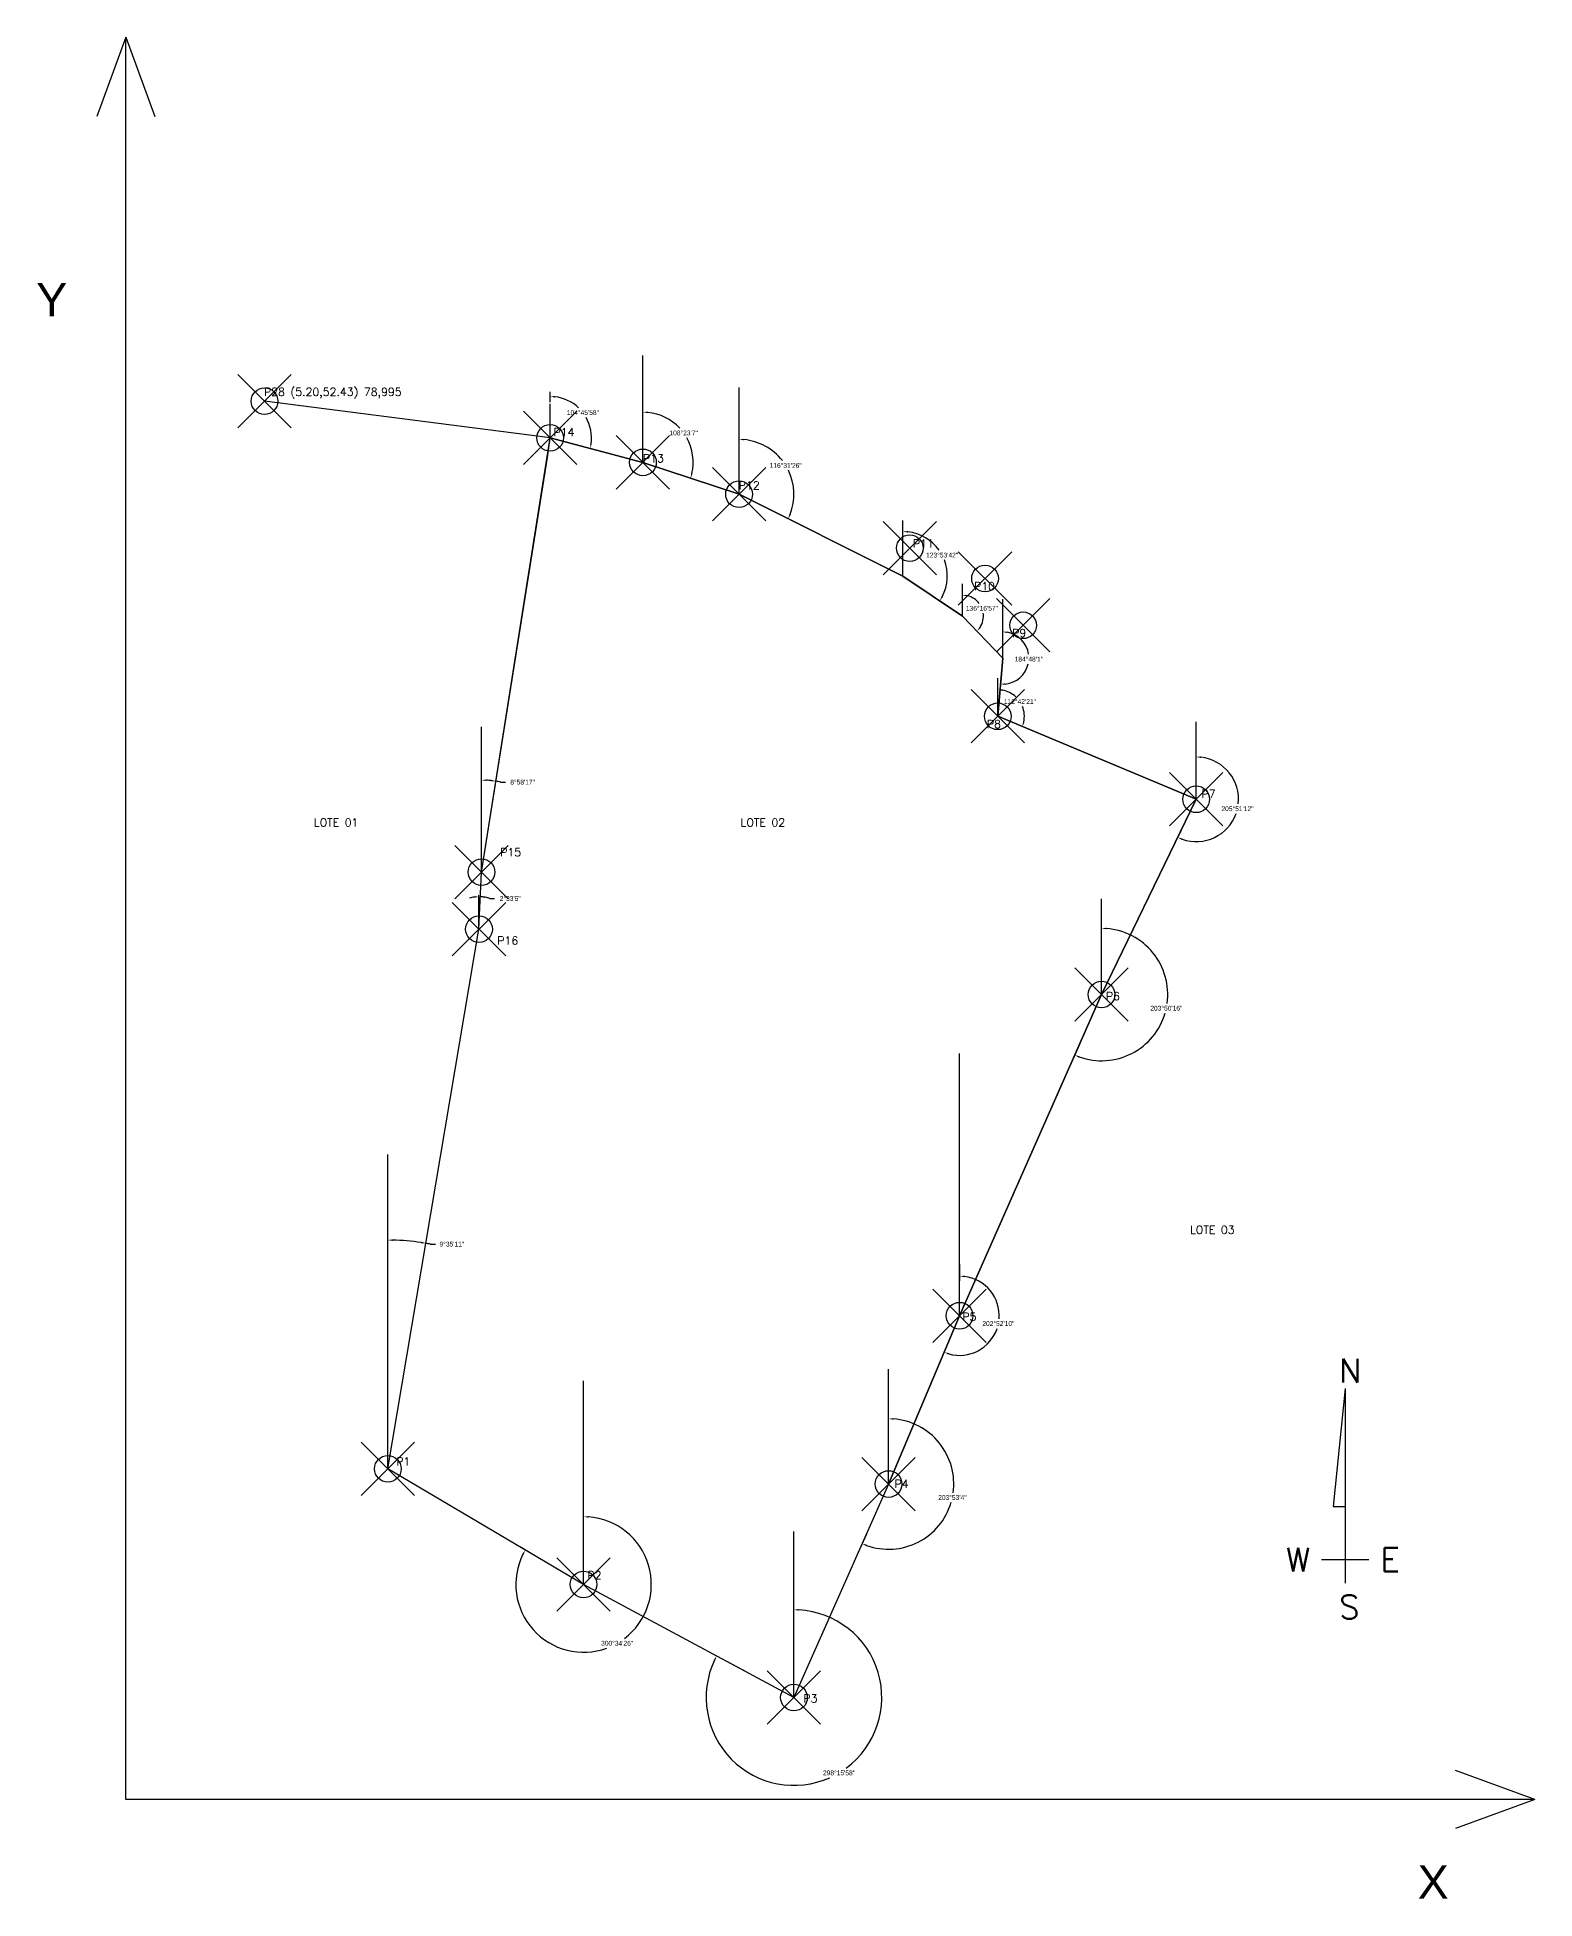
# Model space of a CAD drawing. Header units: inches. Extents: x 555647 to 1112117, y 8563097 to 17126483.
# Drawn here: x 556244 to 556300.1, y 8563210.8 to 8563280.6 of the extents above; entities that cross this region are included whole.
import ezdxf

# ---------------------------------------------------------------- set-up
doc = ezdxf.new("R2010")
doc.units = ezdxf.units.IN
doc.header["$MEASUREMENT"] = 0
doc.header["$PDMODE"] = 35
doc.header["$PDSIZE"] = -1
doc.linetypes.add('CONTINUO', pattern=[0])
for name, color, linetype in [('_CASA', 7, 'CONTINUO'), ('_MURO', 7, 'CONTINUO'), ('_PN', 7, 'CONTINUO'), ('MURO', 5, 'CONTINUO'), ('PORTÃO', 1, 'Continuous')]:
    doc.layers.add(name, color=color, linetype=linetype)
doc.styles.add('ARIAL', font='ARIAL', dxfattribs={"height": 0.2})
doc.styles.add('SIMPLEX', font='simplex.shx', dxfattribs={"height": 0.3})
doc.dimstyles.get("Standard").update_dxf_attribs({"dimtxt": 0.18, "dimasz": 0.18, "dimexe": 0.18, "dimexo": 0.0625, "dimgap": 0.09, "dimtad": 0, "dimtih": 1, "dimtoh": 1, "dimdec": 0, "dimzin": 0, "dimdsep": 46, "dimtxsty": 'Standard', "dimcen": 0.09, "dimaunit": 1, "dimadec": 3, "dimazin": 0, "dimtfac": 1, "dimtdec": 0, "dimtofl": 0, "dimtmove": 0, "dimatfit": 3, "dimfxl": 1, "dimtolj": 1, "dimtzin": 0, "dimarcsym": 0})

# ---------------------------------------------------------------- blocks, each defined once
blk = doc.blocks.new('SIMB_PONTO')
at = {"color": 0}
blk.add_point((0, 0), dxfattribs=at)
for tag in ['desc:', 'cota:', 'pto:']:
    blk.add_attdef(tag, (0, 0), '', height=1)
blk = doc.blocks.new('Norte2')
for p, q in [((0, 0.125), (0, -0.125)), ((0.28125, 0.0625), (0.28125, 0)), ((0.90625, 0), (0.28125, 0.0625)), ((0.90625, 0), (-0.125, 0))]:
    blk.add_line(p, q)
at = {"style": 'SIMPLEX'}
for s, p in [('W', (-0.0625, 0.3125)), ('S', (-0.3125, 0.03125)), ('N', (0.9375, 0.03125)), ('E', (-0.0625, -0.1875))]:
    blk.add_text(s, height=0.125, rotation=270, dxfattribs=at).set_placement(p)
blk = doc.blocks.new('*D78')
at = {"color": 0, "lineweight": -2, "transparency": 16777216}
blk.add_line((556258.732, 8563235.364), (556258.912, 8563235.364), dxfattribs=at)
for start, end in [(81.61615, 88.79756), (79.21127, 80.41371)]:
    blk.add_arc((556257.126, 8563226.939), 8.577, start, end, dxfattribs=at)
at = {"color": 0, "transparency": 16777216}
for points in [[(556257.306, 8563235.484), (556257.306, 8563235.544), (556257.126, 8563235.516)], [(556258.381, 8563235.454), (556258.372, 8563235.395), (556258.554, 8563235.396)]]:
    blk.add_solid(points, dxfattribs=at)
at = {"layer": 'Defpoints', "color": 0, "transparency": 16777216}
for p in [(556260.544, 8563247.174), (556257.126, 8563238.722), (556257.604, 8563235.503), (556257.126, 8563226.939), (556257.126, 8563226.939)]:
    blk.add_point(p, dxfattribs=at)
at = {"color": 0, "transparency": 16777216, "insert": (556259.527, 8563235.364), "char_height": 0.18, "attachment_point": 5}
blk.add_mtext('\\A1;9°35\'11"', dxfattribs=at)
blk = doc.blocks.new('*D79')
at = {"color": 0, "lineweight": -2, "transparency": 16777216}
blk.add_line((556260.951, 8563248.321), (556261.131, 8563248.321), dxfattribs=at)
for start, end in [(98.47888, 106.95775), (70.44399, 87.44862), (70.49086, 78.96974)]:
    blk.add_arc((556260.544, 8563247.174), 1.217, start, end, dxfattribs=at)
at = {"color": 0, "transparency": 16777216}
for points in [[(556260.362, 8563248.408), (556260.366, 8563248.348), (556260.544, 8563248.391)], [(556260.773, 8563248.339), (556260.78, 8563248.398), (556260.598, 8563248.39)]]:
    blk.add_solid(points, dxfattribs=at)
at = {"layer": 'Defpoints', "color": 0, "transparency": 16777216}
for p in [(556260.639, 8563249.314), (556260.544, 8563248.446), (556260.562, 8563248.391), (556260.544, 8563247.174), (556260.544, 8563247.174)]:
    blk.add_point(p, dxfattribs=at)
at = {"color": 0, "transparency": 16777216, "insert": (556261.716, 8563248.321), "char_height": 0.18, "attachment_point": 5}
blk.add_mtext('\\A1;2°33\'5"', dxfattribs=at)
blk = doc.blocks.new('*D80')
at = {"color": 0, "lineweight": -2, "transparency": 16777216}
blk.add_line((556261.354, 8563252.686), (556261.534, 8563252.686), dxfattribs=at)
for start, end in [(84.02044, 87.00826), (78.03697, 81.02871)]:
    blk.add_arc((556260.639, 8563249.314), 3.448, start, end, dxfattribs=at)
at = {"color": 0, "transparency": 16777216}
for points in [[(556260.818, 8563252.727), (556260.82, 8563252.787), (556260.639, 8563252.761)], [(556261.002, 8563252.772), (556260.994, 8563252.713), (556261.177, 8563252.719)]]:
    blk.add_solid(points, dxfattribs=at)
at = {"layer": 'Defpoints', "color": 0, "transparency": 16777216}
for p in [(556263.209, 8563265.593), (556260.639, 8563254.761), (556260.819, 8563252.757), (556260.639, 8563249.314), (556260.639, 8563249.314)]:
    blk.add_point(p, dxfattribs=at)
at = {"color": 0, "transparency": 16777216, "insert": (556262.179, 8563252.686), "char_height": 0.18, "attachment_point": 5}
blk.add_mtext('\\A1;8°58\'17"', dxfattribs=at)
blk = doc.blocks.new('*D81')
at = {"color": 0, "lineweight": -2, "transparency": 16777216}
blk.add_line((556263.209, 8563266.93), (556263.209, 8563267.325), dxfattribs=at)
for start, end in [(46.58647, 83.34806), (351.8858, 29.62664)]:
    blk.add_arc((556263.209, 8563265.593), 1.551, start, end, dxfattribs=at)
at = {"color": 0, "transparency": 16777216}
for points in [[(556263.387, 8563267.104), (556263.39, 8563267.164), (556263.209, 8563267.145)], [(556264.774, 8563265.368), (556264.715, 8563265.38), (556264.709, 8563265.198)]]:
    blk.add_solid(points, dxfattribs=at)
at = {"layer": 'Defpoints', "color": 0, "transparency": 16777216}
for p in [(556263.209, 8563266.868), (556263.209, 8563265.593), (556263.209, 8563265.593), (556264.665, 8563266.128), (556266.689, 8563264.676)]:
    blk.add_point(p, dxfattribs=at)
at = {"color": 0, "transparency": 16777216, "insert": (556264.438, 8563266.54), "char_height": 0.18, "attachment_point": 5}
blk.add_mtext('\\A1;104°45\'58"', dxfattribs=at)
blk = doc.blocks.new('*D82')
at = {"color": 0, "lineweight": -2, "transparency": 16777216}
for start, end in [(42.90171, 84.51581), (347.09893, 29.29992)]:
    blk.add_arc((556266.689, 8563264.676), 1.881, start, end, dxfattribs=at)
at = {"color": 0, "transparency": 16777216}
for points in [[(556266.867, 8563266.519), (556266.87, 8563266.579), (556266.689, 8563266.557)], [(556268.551, 8563264.248), (556268.494, 8563264.264), (556268.474, 8563264.083)]]:
    blk.add_solid(points, dxfattribs=at)
at = {"layer": 'Defpoints', "color": 0, "transparency": 16777216}
for p in [(556266.689, 8563268.678), (556268.481, 8563265.249), (556266.689, 8563264.676), (556266.689, 8563264.676), (556270.291, 8563263.479)]:
    blk.add_point(p, dxfattribs=at)
at = {"color": 0, "transparency": 16777216, "insert": (556268.214, 8563265.777), "char_height": 0.18, "attachment_point": 5}
blk.add_mtext('\\A1;108°23\'7"', dxfattribs=at)
blk = doc.blocks.new('*D83')
at = {"color": 0, "lineweight": -2, "transparency": 16777216}
for start, end in [(37.85028, 84.98141), (338.4948, 26.00659)]:
    blk.add_arc((556270.291, 8563263.479), 2.056, start, end, dxfattribs=at)
at = {"color": 0, "transparency": 16777216}
for points in [[(556270.469, 8563265.497), (556270.472, 8563265.557), (556270.291, 8563265.535)], [(556272.231, 8563262.713), (556272.176, 8563262.738), (556272.13, 8563262.561)]]:
    blk.add_solid(points, dxfattribs=at)
at = {"layer": 'Defpoints', "color": 0, "transparency": 16777216}
for p in [(556270.291, 8563267.483), (556271.58, 8563265.08), (556270.291, 8563263.479), (556270.291, 8563263.479), (556276.432, 8563260.414)]:
    blk.add_point(p, dxfattribs=at)
at = {"color": 0, "transparency": 16777216, "insert": (556272.039, 8563264.56), "char_height": 0.18, "attachment_point": 5}
blk.add_mtext('\\A1;116°31\'26"', dxfattribs=at)
blk = doc.blocks.new('*D84')
at = {"color": 0, "lineweight": -2, "transparency": 16777216}
for start, end in [(35.33396, 83.80553), (332.29942, 21.23653)]:
    blk.add_arc((556276.432, 8563260.414), 1.666, start, end, dxfattribs=at)
at = {"color": 0, "transparency": 16777216}
for points in [[(556276.61, 8563262.04), (556276.614, 8563262.1), (556276.432, 8563262.079)], [(556277.933, 8563259.624), (556277.881, 8563259.655), (556277.815, 8563259.485)]]:
    blk.add_solid(points, dxfattribs=at)
at = {"layer": 'Defpoints', "color": 0, "transparency": 16777216}
for p in [(556276.432, 8563262.495), (556277.532, 8563261.665), (556276.432, 8563260.414), (556276.432, 8563260.414), (556278.667, 8563258.912)]:
    blk.add_point(p, dxfattribs=at)
at = {"color": 0, "transparency": 16777216, "insert": (556277.902, 8563261.197), "char_height": 0.18, "attachment_point": 5}
blk.add_mtext('\\A1;123°53\'42"', dxfattribs=at)
blk = doc.blocks.new('*D85')
at = {"color": 0, "lineweight": -2, "transparency": 16777216}
for start, end in [(37.03957, 76.79008), (326.92747, 8.17944)]:
    blk.add_arc((556278.667, 8563258.912), 0.782, start, end, dxfattribs=at)
at = {"color": 0, "transparency": 16777216}
for points in [[(556278.843, 8563259.644), (556278.85, 8563259.704), (556278.667, 8563259.695)], [(556279.346, 8563258.466), (556279.3, 8563258.504), (556279.208, 8563258.347)]]:
    blk.add_solid(points, dxfattribs=at)
at = {"layer": 'Defpoints', "color": 0, "transparency": 16777216}
for p in [(556278.667, 8563260.126), (556278.667, 8563258.912), (556278.667, 8563258.912), (556279.45, 8563258.9), (556280.172, 8563257.339)]:
    blk.add_point(p, dxfattribs=at)
at = {"color": 0, "transparency": 16777216, "insert": (556279.394, 8563259.203), "char_height": 0.18, "attachment_point": 5}
blk.add_mtext('\\A1;136°16\'57"', dxfattribs=at)
blk = doc.blocks.new('*D86')
at = {"color": 0, "lineweight": -2, "transparency": 16777216}
for p, q in [((556280.172, 8563258.056), (556280.172, 8563258.5)), ((556280.112, 8563256.624), (556280.075, 8563256.182))]:
    blk.add_line(p, q, dxfattribs=at)
for start, end in [(8.13959, 79.47359), (275.72626, 346.97717)]:
    blk.add_arc((556280.172, 8563257.339), 0.981, start, end, dxfattribs=at)
at = {"color": 0, "transparency": 16777216}
for points in [[(556280.348, 8563258.273), (556280.354, 8563258.333), (556280.172, 8563258.32)], [(556280.27, 8563256.332), (556280.269, 8563256.392), (556280.09, 8563256.361)]]:
    blk.add_solid(points, dxfattribs=at)
at = {"layer": 'Defpoints', "color": 0, "transparency": 16777216}
for p in [(556280.172, 8563257.993), (556280.172, 8563257.339), (556280.117, 8563256.687), (556280.993, 8563256.801)]:
    blk.add_point(p, dxfattribs=at)
at = {"color": 0, "transparency": 16777216, "insert": (556281.152, 8563257.298), "char_height": 0.18, "attachment_point": 5}
blk.add_mtext('\\A1;184°48\'1"', dxfattribs=at)
blk = doc.blocks.new('*D87')
at = {"color": 0, "lineweight": -2, "transparency": 16777216}
for start, end in [(47.29183, 79.63012), (347.66411, 21.92142)]:
    blk.add_arc((556279.988, 8563255.154), 0.996, start, end, dxfattribs=at)
at = {"color": 0, "transparency": 16777216}
for points in [[(556280.165, 8563256.104), (556280.17, 8563256.163), (556279.988, 8563256.15)], [(556280.99, 8563254.932), (556280.933, 8563254.95), (556280.907, 8563254.769)]]:
    blk.add_solid(points, dxfattribs=at)
at = {"layer": 'Defpoints', "color": 0, "transparency": 16777216}
for p in [(556279.988, 8563256.588), (556279.988, 8563255.154), (556279.988, 8563255.154), (556280.951, 8563255.409), (556287.424, 8563252.043)]:
    blk.add_point(p, dxfattribs=at)
at = {"color": 0, "transparency": 16777216, "insert": (556280.817, 8563255.706), "char_height": 0.18, "attachment_point": 5}
blk.add_mtext('\\A1;112°42\'21"', dxfattribs=at)
blk = doc.blocks.new('*D88')
at = {"color": 0, "lineweight": -2, "transparency": 16777216}
for p, q in [((556287.424, 8563253.328), (556287.424, 8563253.81)), ((556286.864, 8563250.886), (556286.653, 8563250.452))]:
    blk.add_line(p, q, dxfattribs=at)
for start, end in [(353.66674, 83.49955), (250.647, 340.29982)]:
    blk.add_arc((556287.424, 8563252.043), 1.587, start, end, dxfattribs=at)
at = {"color": 0, "transparency": 16777216}
for points in [[(556287.602, 8563253.59), (556287.605, 8563253.65), (556287.424, 8563253.63)], [(556286.886, 8563250.517), (556286.909, 8563250.573), (556286.732, 8563250.614)]]:
    blk.add_solid(points, dxfattribs=at)
at = {"layer": 'Defpoints', "color": 0, "transparency": 16777216}
for p in [(556287.424, 8563253.265, 74.278), (556287.424, 8563252.043, 74.278), (556286.891, 8563250.943, 74.278), (556288.502, 8563250.877)]:
    blk.add_point(p, dxfattribs=at)
at = {"color": 0, "transparency": 16777216, "insert": (556288.971, 8563251.688), "char_height": 0.18, "attachment_point": 5}
blk.add_mtext('\\A1;205°51\'12"', dxfattribs=at)
blk = doc.blocks.new('*D89')
at = {"color": 0, "lineweight": -2, "transparency": 16777216}
for p, q in [((556283.876, 8563246.775), (556283.876, 8563247.385)), ((556283.046, 8563242.843), (556282.8, 8563242.286))]:
    blk.add_line(p, q, dxfattribs=at)
for start, end in [(352.29673, 85.84612), (250.31622, 343.79895)]:
    blk.add_arc((556283.876, 8563244.722), 2.483, start, end, dxfattribs=at)
at = {"color": 0, "transparency": 16777216}
for points in [[(556284.055, 8563247.169), (556284.057, 8563247.228), (556283.876, 8563247.205)], [(556283.029, 8563242.356), (556283.051, 8563242.411), (556282.873, 8563242.45)]]:
    blk.add_solid(points, dxfattribs=at)
at = {"layer": 'Defpoints', "color": 0, "transparency": 16777216}
for p in [(556283.876, 8563246.713), (556286.178, 8563245.654), (556283.876, 8563244.722), (556283.072, 8563242.9)]:
    blk.add_point(p, dxfattribs=at)
at = {"color": 0, "transparency": 16777216, "insert": (556286.306, 8563244.209), "char_height": 0.18, "attachment_point": 5}
blk.add_mtext('\\A1;203°50\'16"', dxfattribs=at)
blk = doc.blocks.new('*D90')
at = {"color": 0, "lineweight": -2, "transparency": 16777216}
for p, q in [((556278.556, 8563234.609), (556278.556, 8563233.984)), ((556277.806, 8563230.903), (556278.049, 8563231.478))]:
    blk.add_line(p, q, dxfattribs=at)
for start, end in [(355.58299, 83.04935), (254.08109, 341.36793)]:
    blk.add_arc((556278.556, 8563232.68), 1.485, start, end, dxfattribs=at)
at = {"color": 0, "transparency": 16777216}
for points in [[(556278.734, 8563234.124), (556278.737, 8563234.183), (556278.556, 8563234.164)], [(556278.139, 8563231.224), (556278.159, 8563231.28), (556277.979, 8563231.312)]]:
    blk.add_solid(points, dxfattribs=at)
at = {"layer": 'Defpoints', "color": 0, "transparency": 16777216}
for p in [(556278.556, 8563234.671), (556278.556, 8563232.68), (556279.601, 8563231.625), (556277.782, 8563230.845)]:
    blk.add_point(p, dxfattribs=at)
at = {"color": 0, "transparency": 16777216, "insert": (556280.011, 8563232.385), "char_height": 0.18, "attachment_point": 5}
blk.add_mtext('\\A1;202°52\'10"', dxfattribs=at)
blk = doc.blocks.new('*D91')
at = {"color": 0, "lineweight": -2, "transparency": 16777216}
for p, q in [((556275.895, 8563228.427), (556275.895, 8563228.995)), ((556275.062, 8563224.49), (556274.832, 8563223.97))]:
    blk.add_line(p, q, dxfattribs=at)
for start, end in [(352.33959, 85.78073), (250.33486, 343.70707)]:
    blk.add_arc((556275.895, 8563226.37), 2.445, start, end, dxfattribs=at)
at = {"color": 0, "transparency": 16777216}
for points in [[(556276.073, 8563228.779), (556276.076, 8563228.839), (556275.895, 8563228.815)], [(556275.061, 8563224.04), (556275.083, 8563224.096), (556274.905, 8563224.135)]]:
    blk.add_solid(points, dxfattribs=at)
at = {"layer": 'Defpoints', "color": 0, "transparency": 16777216}
for p in [(556275.895, 8563228.365), (556275.895, 8563226.37), (556275.087, 8563224.547), (556277.595, 8563224.614)]:
    blk.add_point(p, dxfattribs=at)
at = {"color": 0, "transparency": 16777216, "insert": (556278.287, 8563225.864), "char_height": 0.18, "attachment_point": 5}
blk.add_mtext('\\A1;203°53\'4"', dxfattribs=at)
blk = doc.blocks.new('*D92')
at = {"color": 0, "lineweight": -2, "transparency": 16777216}
for p, q in [((556272.349, 8563220.371), (556272.349, 8563221.836)), ((556270.581, 8563219.315), (556269.291, 8563220.008))]:
    blk.add_line(p, q, dxfattribs=at)
for start, end in [(306.51699, 86.86661), (154.86715, 294.07071)]:
    blk.add_arc((556272.349, 8563218.364), 3.292, start, end, dxfattribs=at)
at = {"color": 0, "transparency": 16777216}
for points in [[(556272.528, 8563221.621), (556272.53, 8563221.681), (556272.349, 8563221.656)], [(556269.342, 8563219.776), (556269.396, 8563219.749), (556269.45, 8563219.923)]]:
    blk.add_solid(points, dxfattribs=at)
at = {"layer": 'Defpoints', "color": 0, "transparency": 16777216}
for p in [(556272.349, 8563220.309, 62.977), (556270.636, 8563219.285, 62.977), (556272.349, 8563218.364, 62.977), (556271.286, 8563215.249)]:
    blk.add_point(p, dxfattribs=at)
at = {"color": 0, "transparency": 16777216, "insert": (556274.038, 8563215.538), "char_height": 0.18, "attachment_point": 5}
blk.add_mtext('\\A1;298°15\'58"', dxfattribs=at)
blk = doc.blocks.new('*D93')
at = {"color": 0, "lineweight": -2, "transparency": 16777216}
for p, q in [((556264.464, 8563224.453), (556264.464, 8563225.323)), ((556262.872, 8563223.544), (556262.123, 8563223.987))]:
    blk.add_line(p, q, dxfattribs=at)
for start, end in [(307.09694, 85.93676), (153.48946, 290.0456)]:
    blk.add_arc((556264.464, 8563222.604), 2.539, start, end, dxfattribs=at)
at = {"color": 0, "transparency": 16777216}
for points in [[(556264.643, 8563225.106), (556264.645, 8563225.166), (556264.464, 8563225.143)], [(556262.166, 8563223.751), (556262.219, 8563223.723), (556262.278, 8563223.895)]]:
    blk.add_solid(points, dxfattribs=at)
at = {"layer": 'Defpoints', "color": 0, "transparency": 16777216}
for p in [(556264.464, 8563224.39), (556262.926, 8563223.513), (556264.464, 8563222.604), (556266.963, 8563222.155)]:
    blk.add_point(p, dxfattribs=at)
at = {"color": 0, "transparency": 16777216, "insert": (556265.722, 8563220.399), "char_height": 0.18, "attachment_point": 5}
blk.add_mtext('\\A1;300°34\'26"', dxfattribs=at)

msp = doc.modelspace()

# ---------------------------------------------------------------- linework, layer by layer
for p, q in [((556247.306, 8563280.615), (556246.22, 8563277.642)), ((556247.306, 8563214.542), (556247.306, 8563280.615)), ((556247.306, 8563280.615), (556248.392, 8563277.642)), ((556266.689, 8563264.676), (556266.689, 8563268.678)), ((556263.209, 8563265.593), (556263.209, 8563266.868)), ((556270.291, 8563263.479), (556270.291, 8563267.483)), ((556276.432, 8563260.414), (556276.432, 8563262.495)), ((556278.667, 8563258.912), (556278.667, 8563260.126)), ((556280.172, 8563257.339), (556280.172, 8563259.551)), ((556279.988, 8563255.154), (556279.988, 8563256.588)), ((556260.639, 8563249.314), (556260.639, 8563254.761)), ((556287.424, 8563252.043), (556287.424, 8563254.951)), ((556260.544, 8563247.174), (556260.544, 8563248.446)), ((556283.876, 8563244.722), (556283.876, 8563248.314)), ((556278.556, 8563232.68), (556278.556, 8563242.517)), ((556257.126, 8563226.939), (556257.126, 8563238.722)), ((556275.895, 8563226.37), (556275.895, 8563230.679)), ((556264.464, 8563222.604), (556264.464, 8563230.237)), ((556272.349, 8563218.364), (556272.349, 8563224.592)), ((556300.113, 8563214.542), (556297.14, 8563215.628)), ((556300.113, 8563214.542), (556247.306, 8563214.542)), ((556300.113, 8563214.542), (556297.14, 8563213.457))]:
    msp.add_line(p, q)
for points in [[(556287.424, 8563252.043), (556283.876, 8563244.722), (556278.556, 8563232.68), (556275.895, 8563226.37), (556272.349, 8563218.364), (556264.464, 8563222.604), (556257.126, 8563226.939), (556260.544, 8563247.174), (556260.639, 8563249.314), (556263.209, 8563265.593), (556263.209, 8563265.593), (556266.689, 8563264.676), (556270.291, 8563263.479), (556276.432, 8563260.414), (556278.667, 8563258.912), (556280.172, 8563257.339), (556279.988, 8563255.154), (556287.424, 8563252.043)], [(556279.988, 8563255.154), (556280.172, 8563257.339), (556278.667, 8563258.912), (556276.432, 8563260.414), (556270.291, 8563263.479), (556266.689, 8563264.676), (556263.209, 8563265.593)]]:
    msp.add_lwpolyline(points)
at = {"layer": 'MURO'}
msp.add_line((556263.209, 8563265.593), (556252.507, 8563266.969), dxfattribs=at)
for points in [[(556275.895, 8563226.37), (556272.349, 8563218.364), (556264.464, 8563222.604), (556257.126, 8563226.939), (556260.544, 8563247.174), (556260.639, 8563249.314), (556263.114, 8563264.857), (556263.209, 8563265.593)], [(556275.895, 8563226.37), (556278.556, 8563232.68), (556283.876, 8563244.722), (556287.424, 8563252.043)]]:
    msp.add_lwpolyline(points, dxfattribs=at)
at = {"layer": 'PORTÃO'}
msp.add_line((556287.424, 8563252.043), (556279.988, 8563255.154), dxfattribs=at)

# ---------------------------------------------------------------- block references
at = {"xscale": 7.086614173228346, "yscale": 7.086614173228346, "zscale": 7.086614173228346, "rotation": 90}
msp.add_blockref('Norte2', (556293.005, 8563223.534), dxfattribs=at)
at = {"layer": '_CASA', "color": 3}
ref = msp.add_blockref('SIMB_PONTO', (556283.876, 8563244.722, 74.417), dxfattribs=at)
ref.add_attrib('COTA', 'P6 ', (556284.039, 8563244.509, 74.417), dxfattribs={"layer": '0', "color": 7, "height": 0.3, "style": 'SIMPLEX'})
at = {"layer": '_MURO', "color": 3}
ref = msp.add_blockref('SIMB_PONTO', (556252.507, 8563266.969, 78.995), dxfattribs=at)
ref.add_attrib('COTA', 'P28 (5.20,52.43) 78,995', (556252.488, 8563267.168, 78.995), dxfattribs={"layer": '0', "color": 7, "height": 0.3, "style": 'SIMPLEX'})
ref = msp.add_blockref('SIMB_PONTO', (556263.209, 8563265.593, 77.853), dxfattribs=at)
ref.add_attrib('COTA', 'P14 ', (556263.337, 8563265.654, 77.853), dxfattribs={"layer": '0', "color": 7, "height": 0.3, "style": 'SIMPLEX'})
ref = msp.add_blockref('SIMB_PONTO', (556266.689, 8563264.676, 77.312), dxfattribs=at)
ref.add_attrib('COTA', 'P13 ', (556266.689, 8563264.676), dxfattribs={"layer": '0', "color": 7, "height": 0.3, "style": 'SIMPLEX'})
ref = msp.add_blockref('SIMB_PONTO', (556270.291, 8563263.479, 76.848), dxfattribs=at)
ref.add_attrib('COTA', 'P12 ', (556270.281, 8563263.663, 76.848), dxfattribs={"layer": '0', "color": 7, "height": 0.3, "style": 'SIMPLEX'})
ref = msp.add_blockref('SIMB_PONTO', (556276.689, 8563261.459, 76.045), dxfattribs=at)
ref.add_attrib('COTA', 'P11 ', (556276.806, 8563261.477, 76.045), dxfattribs={"layer": '0', "color": 7, "height": 0.3, "style": 'SIMPLEX'})
ref = msp.add_blockref('SIMB_PONTO', (556279.509, 8563260.321, 75.693), dxfattribs=at)
ref.add_attrib('COTA', 'P10 ', (556279.099, 8563259.881, 75.693), dxfattribs={"layer": '0', "color": 7, "height": 0.3, "style": 'SIMPLEX'})
ref = msp.add_blockref('SIMB_PONTO', (556280.938, 8563258.566, 75.342), dxfattribs=at)
ref.add_attrib('COTA', 'P9 ', (556280.528, 8563258.126, 75.342), dxfattribs={"layer": '0', "color": 7, "height": 0.3, "style": 'SIMPLEX'})
ref = msp.add_blockref('SIMB_PONTO', (556279.988, 8563255.154, 74.402), dxfattribs=at)
ref.add_attrib('COTA', 'P8 ', (556279.578, 8563254.714, 74.402), dxfattribs={"layer": '0', "color": 7, "height": 0.3, "style": 'SIMPLEX'})
ref = msp.add_blockref('SIMB_PONTO', (556287.424, 8563252.043, 74.278), dxfattribs=at)
ref.add_attrib('COTA', 'P7 ', (556287.621, 8563252.094, 74.278), dxfattribs={"layer": '0', "color": 7, "height": 0.3, "style": 'SIMPLEX'})
ref = msp.add_blockref('SIMB_PONTO', (556260.639, 8563249.314, 75.877), dxfattribs=at)
ref.add_attrib('COTA', 'P15 ', (556261.339, 8563249.909, -0.077), dxfattribs={"layer": '0', "color": 7, "height": 0.3, "style": 'SIMPLEX'})
ref = msp.add_blockref('SIMB_PONTO', (556260.544, 8563247.174, 68.895), dxfattribs=at)
ref.add_attrib('COTA', 'P16 ', (556261.228, 8563246.595, 68.895), dxfattribs={"layer": '0', "color": 7, "height": 0.3, "style": 'SIMPLEX'})
ref = msp.add_blockref('SIMB_PONTO', (556278.556, 8563232.68, 69.559), dxfattribs=at)
ref.add_attrib('COTA', 'P5 ', (556278.659, 8563232.493, 69.559), dxfattribs={"layer": '0', "color": 7, "height": 0.3, "style": 'SIMPLEX'})
ref = msp.add_blockref('SIMB_PONTO', (556257.126, 8563226.939, 62.547), dxfattribs=at)
ref.add_attrib('COTA', 'P1 ', (556257.445, 8563227.064, 62.547), dxfattribs={"layer": '0', "color": 7, "height": 0.3, "style": 'SIMPLEX'})
ref = msp.add_blockref('SIMB_PONTO', (556275.895, 8563226.37, 65.821), dxfattribs=at)
ref.add_attrib('COTA', 'P4 ', (556276.119, 8563226.227, 65.821), dxfattribs={"layer": '0', "color": 7, "height": 0.3, "style": 'SIMPLEX'})
ref = msp.add_blockref('SIMB_PONTO', (556264.464, 8563222.604, 62.119), dxfattribs=at)
ref.add_attrib('COTA', 'P2', (556264.609, 8563222.798), dxfattribs={"layer": '0', "color": 7, "height": 0.3, "style": 'SIMPLEX'})
ref = msp.add_blockref('SIMB_PONTO', (556272.349, 8563218.364, 62.977), dxfattribs=at)
ref.add_attrib('COTA', 'P3', (556272.7, 8563218.183, 62.977), dxfattribs={"layer": '0', "color": 7, "height": 0.3, "style": 'SIMPLEX'})

# ---------------------------------------------------------------- texts
at = {"color": 7, "style": 'ARIAL'}
for s, p in [('Y', (556243.949, 8563270.15)), ('X', (556295.724, 8563210.82))]:
    msp.add_text(s, height=1.248, rotation=359.99774, dxfattribs=at).set_placement(p)
at = {"layer": '_PN', "color": 7, "style": 'SIMPLEX'}
for s, p in [('LOTE 01', (556254.353, 8563251.023, 74.491)), ('LOTE 02', (556270.345, 8563251.023, 74.491)), ('LOTE 03', (556287.191, 8563235.751, 74.491))]:
    msp.add_text(s, height=0.3, dxfattribs=at).set_placement(p)

# ---------------------------------------------------------------- dimensions: what is measured, and where the dimension line sits
for base, line1, line2, picture, middle in [((556268.48056, 8563265.24945), ((556266.68879, 8563264.67614), (556270.29071, 8563263.47897)), ((556266.68879, 8563264.67614), (556266.68879, 8563268.67771)), '*D82', (556268.21447, 8563265.77679)), ((556264.6653, 8563266.1279), ((556263.209, 8563265.5933), (556266.6888, 8563264.6761)), ((556263.209, 8563265.5933), (556263.209, 8563266.8679)), '*D81', (556264.4378, 8563266.5402)), ((556271.58, 8563265.08), ((556270.291, 8563263.479), (556276.432, 8563260.414)), ((556270.291, 8563263.479), (556270.291, 8563267.483)), '*D83', (556272.039, 8563264.56)), ((556260.819, 8563252.757), ((556260.639, 8563249.314), (556263.209, 8563265.593)), ((556260.639, 8563249.314), (556260.639, 8563254.761)), '*D80', (556262.179, 8563252.686)), ((556277.53169, 8563261.66511), ((556276.43235, 8563260.41368), (556278.6674, 8563258.91207)), ((556276.43235, 8563260.41368), (556276.43235, 8563262.49472)), '*D84', (556277.90238, 8563261.19703)), ((556279.44976, 8563258.900391), ((556278.667396, 8563258.912067), (556280.171838, 8563257.338723)), ((556278.667396, 8563258.912067), (556278.667396, 8563260.125688)), '*D85', (556279.393592, 8563259.203389)), ((556280.9509, 8563255.4093), ((556279.9884, 8563255.1539), (556287.4239, 8563252.0426)), ((556279.9884, 8563255.1539), (556279.9884, 8563256.5879)), '*D87', (556280.8174, 8563255.7057)), ((556260.561655, 8563248.391026), ((556260.543585, 8563247.173704), (556260.638938, 8563249.313618)), ((556260.543585, 8563247.173704), (556260.543585, 8563248.446428)), '*D79', (556261.716101, 8563248.320931)), ((556257.6042, 8563235.5027), ((556257.1261, 8563226.9389), (556260.5436, 8563247.1737)), ((556257.1261, 8563226.9389), (556257.1261, 8563238.7223)), '*D78', (556259.5266, 8563235.3644))]:
    dim = msp.add_angular_dim_2l(base=base, line1=line1, line2=line2, dimstyle='Standard')
    dim.commit()
    dim.dimension.update_dxf_attribs({"geometry": picture, "text_midpoint": middle})
for base, center, p1, p2, picture, middle in [((556280.99281, 8563256.80149), (556280.17184, 8563257.33872), (556280.11707, 8563256.68651), (556280.17184, 8563257.99323), '*D86', (556281.15211, 8563257.29764)), ((556288.50176, 8563250.87722), (556287.42394, 8563252.04261, 74.27776), (556286.89087, 8563250.94251, 74.27776), (556287.42394, 8563253.26506, 74.27776), '*D88', (556288.97111, 8563251.6875)), ((556286.17807, 8563245.65413), (556283.87644, 8563244.72168), (556283.07168, 8563242.90029), (556283.87644, 8563246.71294), '*D89', (556286.30624, 8563244.20881)), ((556279.601, 8563231.625), (556278.556, 8563232.68), (556277.782, 8563230.845), (556278.556, 8563234.671), '*D90', (556280.011, 8563232.385)), ((556277.5953, 8563224.614), (556275.8946, 8563226.3704), (556275.0871, 8563224.5468), (556275.8946, 8563228.3647), '*D91', (556278.2866, 8563225.8645)), ((556266.96266, 8563222.15467), (556264.464, 8563222.60386), (556262.9258, 8563223.51259), (556264.464, 8563224.39043), '*D93', (556265.72233, 8563220.39894)), ((556271.28607, 8563215.24867), (556272.34931, 8563218.36404, 62.9769), (556270.63632, 8563219.28509, 62.9769), (556272.34931, 8563220.30895, 62.9769), '*D92', (556274.03816, 8563215.53848))]:
    dim = msp.add_angular_dim_3p(base=base, center=center, p1=p1, p2=p2, dimstyle='Standard')
    dim.commit()
    dim.dimension.update_dxf_attribs({"geometry": picture, "text_midpoint": middle})

doc.saveas('drawing.dxf')
